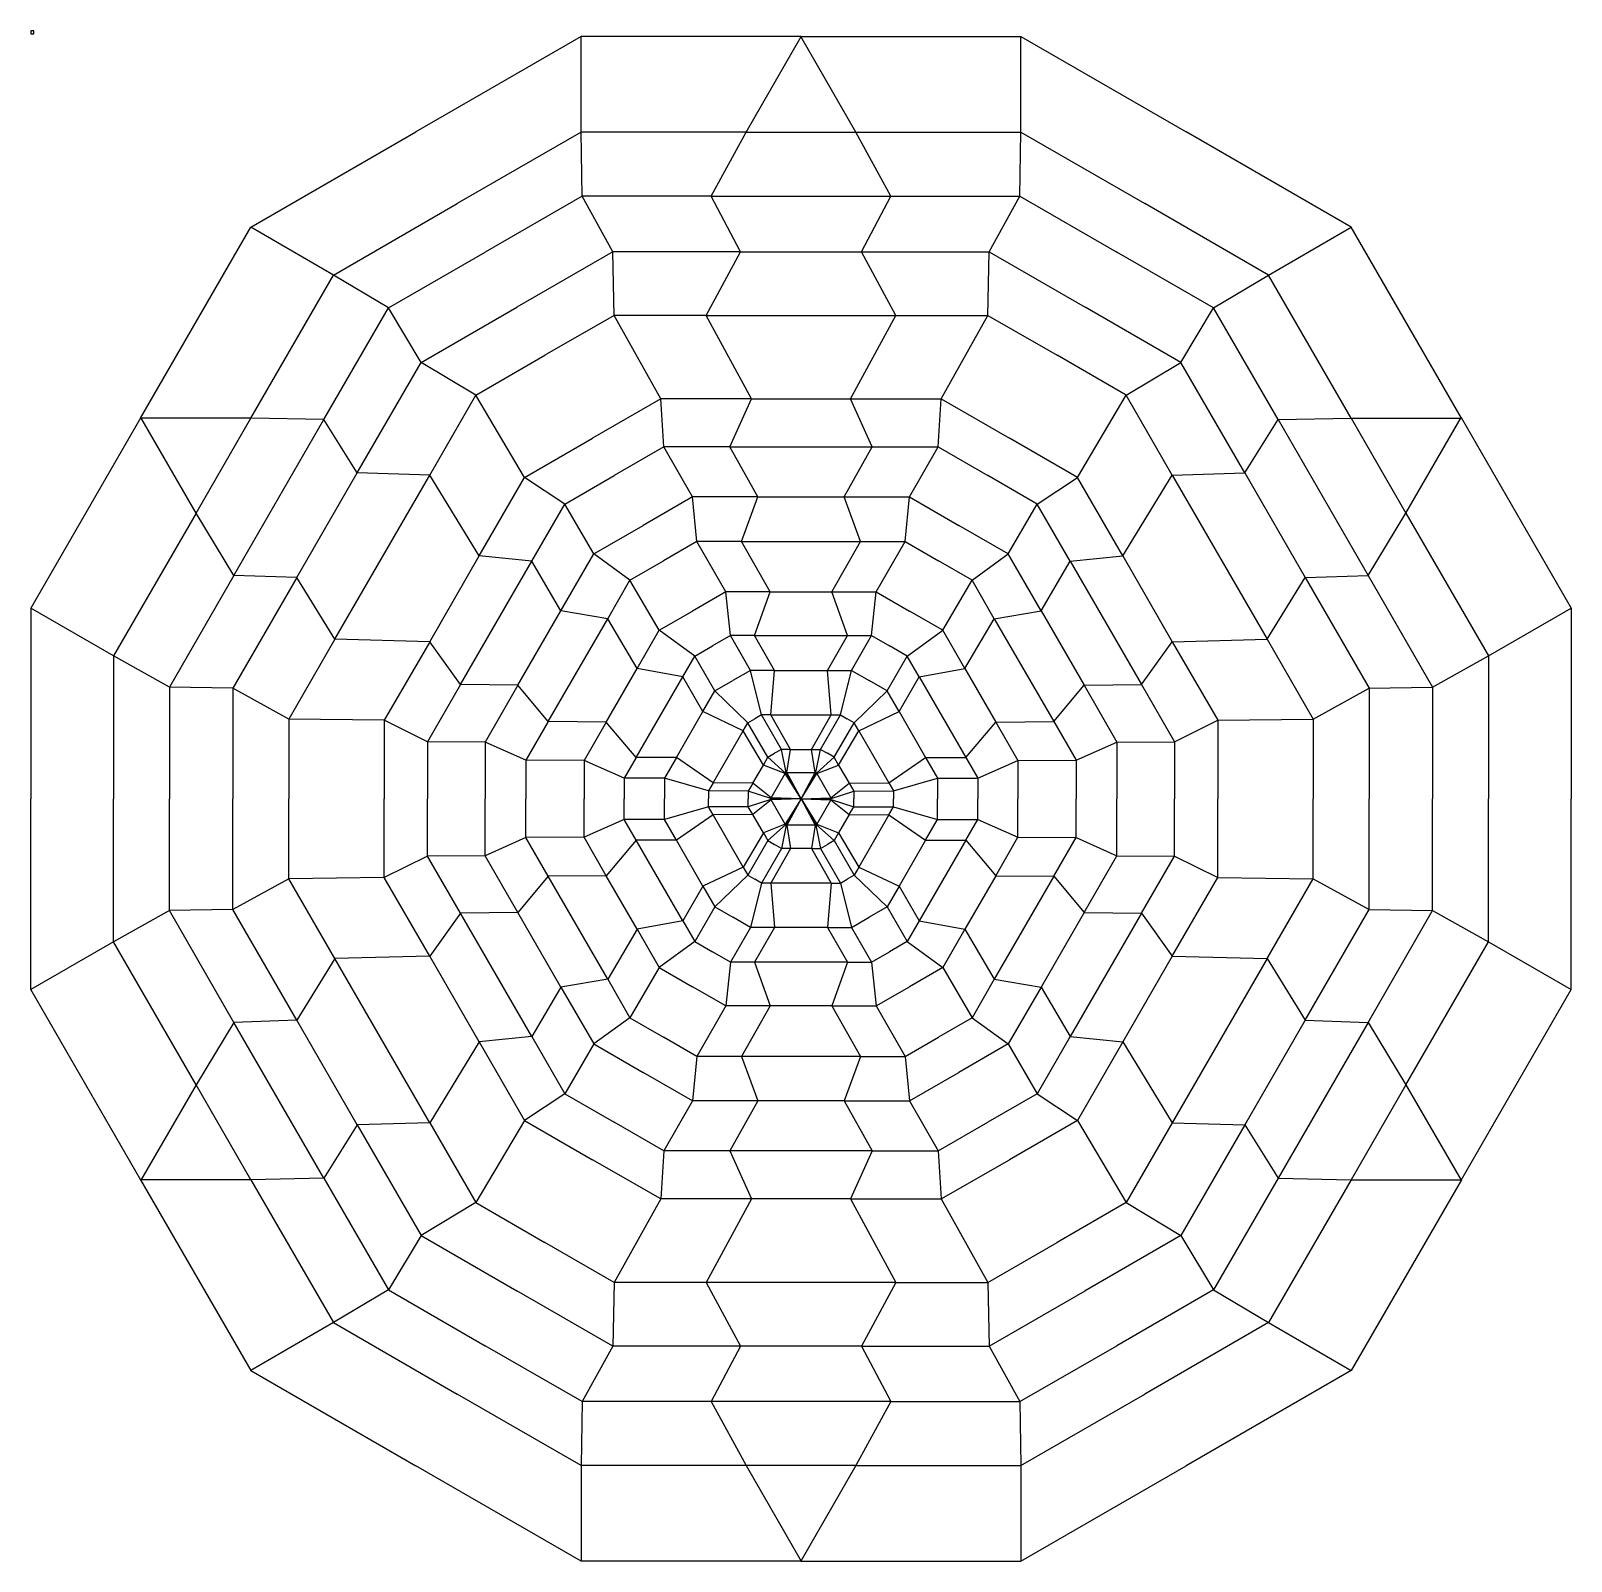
# Model space of a CAD drawing. Extents: x -2666 to 2666, y -2639 to 2659.
import ezdxf

# ---------------------------------------------------------------- set-up
doc = ezdxf.new("R2010")
doc.units = 0

msp = doc.modelspace()

# ---------------------------------------------------------------- linework, layer by layer
at = {"layer": 'CutLine', "color": 250, "linetype": 'CONTINUOUS'}
for p, q in [((-761.4, 2639.4), (-1333.2, 2309.2)), ((1.1, 2639.4), (-761.4, 2639.4)), ((1.1, 2639.4), (-1.1, 2639.4)), ((-1.1, 2639.4), (761.4, 2639.4)), ((761.4, 2639.4), (1333.2, 2309.2)), ((-1905.1, 1979.1), (-1333.2, 2309.2)), ((1905.1, 1979.1), (1333.2, 2309.2)), ((-2286.4, 1318.7), (-1905.1, 1979.1)), ((2286.4, 1318.7), (1905.1, 1979.1)), ((-2285.2, 1320.7), (-2666.5, 660.3)), ((-2285.2, 1320.7), (-2286.4, 1318.7)), ((2286.4, 1318.7), (2285.2, 1320.7)), ((2285.2, 1320.7), (2666.5, 660.3)), ((-2666.5, 660.3), (-2666.5, 0)), ((2666.5, 660.3), (2666.5, 0)), ((2666.5, -660.3), (2666.5, 0)), ((-2666.5, -660.3), (-2666.5, 0)), ((-2285.2, -1320.7), (-2666.5, -660.3)), ((2285.2, -1320.7), (2666.5, -660.3)), ((-2286.4, -1318.7), (-2285.2, -1320.7)), ((-2286.4, -1318.7), (-1905.1, -1979.1)), ((2286.4, -1318.7), (1905.1, -1979.1)), ((2285.2, -1320.7), (2286.4, -1318.7)), ((-1905.1, -1979.1), (-1333.2, -2309.2)), ((1905.1, -1979.1), (1333.2, -2309.2)), ((-761.4, -2639.4), (-1333.2, -2309.2)), ((761.4, -2639.4), (1333.2, -2309.2)), ((1.1, -2639.4), (-761.4, -2639.4)), ((-1.1, -2639.4), (1.1, -2639.4)), ((-1.1, -2639.4), (761.4, -2639.4))]:
    msp.add_line(p, q, dxfattribs=at)
at = {"layer": 'MountainLine', "color": 1, "linetype": 'CONTINUOUS'}
for p, q in [((-761.2, 2308.3), (-761.4, 2639.4)), ((761.2, 2308.3), (761.4, 2639.4)), ((-761.2, 2308.3), (-1189.9, 2060.9)), ((-758.1, 2087), (-761.2, 2308.3)), ((-189.8, 2308.3), (189.8, 2308.3)), ((758.1, 2087), (761.2, 2308.3)), ((761.2, 2308.3), (1189.9, 2060.9)), ((-758.1, 2087), (-1093.2, 1893.5)), ((-651.5, 1894.6), (-758.1, 2087)), ((-311.4, 2087), (311.4, 2087)), ((651.5, 1894.6), (758.1, 2087)), ((758.1, 2087), (1093.2, 1893.5)), ((-1618.5, 1813.4), (-1189.9, 2060.9)), ((1618.5, 1813.4), (1189.9, 2060.9)), ((-1618.5, 1813.4), (-1905.1, 1979.1)), ((1618.5, 1813.4), (1905.1, 1979.1)), ((-1428.3, 1700.1), (-1093.2, 1893.5)), ((-647.4, 1674), (-651.5, 1894.6)), ((-209.1, 1894.6), (-651.5, 1894.6)), ((-651.5, 1894.6), (-651.5, 1894.6)), ((-209.1, 1894.6), (-651.5, 1894.6)), ((209.1, 1894.6), (651.5, 1894.6)), ((209.1, 1894.6), (651.5, 1894.6)), ((647.4, 1674), (651.5, 1894.6)), ((651.5, 1894.6), (651.5, 1894.6)), ((1428.3, 1700.1), (1093.2, 1893.5)), ((-1428.3, 1700.1), (-1618.5, 1813.4)), ((1428.3, 1700.1), (1618.5, 1813.4)), ((-1315.1, 1511.5), (-1428.3, 1700.1)), ((-485.7, 1385.3), (-647.4, 1674)), ((-328.4, 1674), (-647.4, 1674)), ((-647.4, 1674), (-647.4, 1674)), ((-328.4, 1674), (-647.4, 1674)), ((328.4, 1674), (647.4, 1674)), ((328.4, 1674), (647.4, 1674)), ((485.7, 1385.3), (647.4, 1674)), ((647.4, 1674), (647.4, 1674)), ((1315.1, 1511.5), (1428.3, 1700.1)), ((-1536.2, 1128.4), (-1315.1, 1511.5)), ((-1536.2, 1128.4), (-1315.1, 1511.5)), ((-1126, 1397.7), (-1315.1, 1511.5)), ((-1315.1, 1511.5), (-1315.1, 1511.5)), ((1126, 1397.7), (1315.1, 1511.5)), ((1536.2, 1128.4), (1315.1, 1511.5)), ((1315.1, 1511.5), (1315.1, 1511.5)), ((1536.2, 1128.4), (1315.1, 1511.5)), ((-1285.5, 1121.4), (-1126, 1397.7)), ((-1285.5, 1121.4), (-1126, 1397.7)), ((-956.9, 1113.3), (-1126, 1397.7)), ((-1126, 1397.7), (-1126, 1397.7)), ((956.9, 1113.3), (1126, 1397.7)), ((1285.5, 1121.4), (1126, 1397.7)), ((1126, 1397.7), (1126, 1397.7)), ((1285.5, 1121.4), (1126, 1397.7)), ((-475.1, 1218.6), (-485.7, 1385.3)), ((-171.6, 1385.3), (-485.7, 1385.3)), ((171.6, 1385.3), (485.7, 1385.3)), ((475.1, 1218.6), (485.7, 1385.3)), ((-2094, 989.8), (-1904.2, 1318.5)), ((-1963.1, 773.8), (-1651.7, 1313.1)), ((1651.7, 1313.1), (1963.1, 773.8)), ((1904.2, 1318.5), (2094, 989.8)), ((-475.1, 1218.6), (-646.4, 1119.6)), ((-376.2, 1045.4), (-475.1, 1218.6)), ((-246.6, 1218.6), (246.6, 1218.6)), ((376.2, 1045.4), (475.1, 1218.6)), ((475.1, 1218.6), (646.4, 1119.6)), ((-1113.9, 841.3), (-956.9, 1113.3)), ((-817.8, 1020.7), (-956.9, 1113.3)), ((-817.8, 1020.7), (-646.4, 1119.6)), ((817.8, 1020.7), (646.4, 1119.6)), ((817.8, 1020.7), (956.9, 1113.3)), ((1113.9, 841.3), (956.9, 1113.3)), ((-717.3, 848.5), (-817.8, 1020.7)), ((-360.2, 891.6), (-376.2, 1045.4)), ((-148.9, 1045.4), (-376.2, 1045.4)), ((148.9, 1045.4), (376.2, 1045.4)), ((360.2, 891.6), (376.2, 1045.4)), ((717.3, 848.5), (817.8, 1020.7)), ((-360.2, 891.6), (-476.2, 824.7)), ((-260.4, 717), (-360.2, 891.6)), ((-205.7, 891.6), (205.7, 891.6)), ((260.4, 717), (360.2, 891.6)), ((360.2, 891.6), (476.2, 824.7)), ((-1178.6, 395.7), (-932, 822.8)), ((-830.9, 651.6), (-717.3, 848.5)), ((-592.1, 757.8), (-717.3, 848.5)), ((-592.1, 757.8), (-476.2, 824.7)), ((592.1, 757.8), (476.2, 824.7)), ((592.1, 757.8), (717.3, 848.5)), ((830.9, 651.6), (717.3, 848.5)), ((932, 822.8), (1178.6, 395.7)), ((-1745.3, 766.2), (-1966.5, 383.1)), ((-1745.3, 766.2), (-1966.5, 383.1)), ((-490.8, 584), (-592.1, 757.8)), ((490.8, 584), (592.1, 757.8)), ((1745.3, 766.2), (1966.5, 383.1)), ((1745.3, 766.2), (1966.5, 383.1)), ((-244, 565.7), (-260.4, 717)), ((-106.8, 717), (-260.4, 717)), ((106.8, 717), (260.4, 717)), ((244, 565.7), (260.4, 717)), ((-2379.7, 494.9), (-2666.5, 660.3)), ((2379.7, 494.9), (2666.5, 660.3)), ((-875, 267.7), (-669.3, 623.9)), ((669.3, 623.9), (875, 267.7)), ((-1613.9, 552.6), (-1773.4, 276.3)), ((-1613.9, 552.6), (-1773.4, 276.3)), ((-1285.5, 544.1), (-1442.6, 272)), ((-567.6, 451), (-490.8, 584)), ((-368, 494.2), (-490.8, 584)), ((-244, 565.7), (-306, 530)), ((-174.5, 445.1), (-244, 565.7)), ((-161.4, 565.7), (161.4, 565.7)), ((174.5, 445.1), (244, 565.7)), ((244, 565.7), (306, 530)), ((368, 494.2), (490.8, 584)), ((567.6, 451), (490.8, 584)), ((1285.5, 544.1), (1442.6, 272)), ((1613.9, 552.6), (1773.4, 276.3)), ((1613.9, 552.6), (1773.4, 276.3)), ((-2186.5, 386.9), (-2379.7, 494.9)), ((-2379.7, 494.9), (-2379.7, 0)), ((-368, 494.2), (-306, 530)), ((-298.2, 373.7), (-368, 494.2)), ((298.2, 373.7), (368, 494.2)), ((368, 494.2), (306, 530)), ((2186.5, 386.9), (2379.7, 494.9)), ((2379.7, 494.9), (2379.7, 0)), ((-136.4, 291.3), (-174.5, 445.1)), ((-92, 445.1), (-174.5, 445.1)), ((92, 445.1), (174.5, 445.1)), ((136.4, 291.3), (174.5, 445.1)), ((-1966.5, 383.1), (-2186.5, 386.9)), ((-2186.5, 386.9), (-2186.5, 0)), ((-1773.4, 276.3), (-1966.5, 383.1)), ((-1966.5, 383.1), (-1966.5, 383.1)), ((-979.8, 393.8), (-1093.5, 196.9)), ((-570.6, 143.1), (-409.3, 422.6)), ((-339.5, 302.3), (-298.2, 373.7)), ((-184.1, 263.8), (-298.2, 373.7)), ((184.1, 263.8), (298.2, 373.7)), ((339.5, 302.3), (298.2, 373.7)), ((409.3, 422.6), (570.6, 143.1)), ((979.8, 393.8), (1093.5, 196.9)), ((1773.4, 276.3), (1966.5, 383.1)), ((1966.5, 383.1), (2186.5, 386.9)), ((1966.5, 383.1), (1966.5, 383.1)), ((2186.5, 386.9), (2186.5, 0)), ((-1442.6, 272), (-1773.4, 276.3)), ((-1773.4, 276.3), (-1773.4, 276.3)), ((-1292.8, 197.9), (-1442.6, 272)), ((-184.1, 263.8), (-160.2, 277.6)), ((-136.4, 291.3), (-160.2, 277.6)), ((-67.7, 171.5), (-136.4, 291.3)), ((-104.5, 291.3), (104.5, 291.3)), ((67.7, 171.5), (136.4, 291.3)), ((136.4, 291.3), (160.2, 277.6)), ((184.1, 263.8), (160.2, 277.6)), ((1292.8, 197.9), (1442.6, 272)), ((1442.6, 272), (1773.4, 276.3)), ((1773.4, 276.3), (1773.4, 276.3)), ((-674.4, 266), (-751.2, 133)), ((-304.6, 55.1), (-200, 236.2)), ((-114.7, 144.4), (-184.1, 263.8)), ((114.7, 144.4), (184.1, 263.8)), ((200, 236.2), (304.6, 55.1)), ((674.4, 266), (751.2, 133)), ((-1093.5, 196.9), (-1292.8, 197.9)), ((-1292.8, 197.9), (-1292.8, 0)), ((-952.3, 133.8), (-1093.5, 196.9)), ((-50.8, 91.2), (-67.7, 171.5)), ((-36.4, 171.5), (-67.7, 171.5)), ((36.4, 171.5), (67.7, 171.5)), ((50.8, 91.2), (67.7, 171.5)), ((952.3, 133.8), (1093.5, 196.9)), ((1093.5, 196.9), (1292.8, 197.9)), ((1292.8, 197.9), (1292.8, 0)), ((-751.2, 133), (-952.3, 133.8)), ((-952.3, 133.8), (-952.3, 0)), ((-612, 71.6), (-751.2, 133)), ((-431.5, 142.9), (-472.8, 71.4)), ((-130.3, 117.2), (-114.7, 144.4)), ((-53.6, 89.6), (-114.7, 144.4)), ((53.6, 89.6), (114.7, 144.4)), ((130.3, 117.2), (114.7, 144.4)), ((431.5, 142.9), (472.8, 71.4)), ((612, 71.6), (751.2, 133)), ((751.2, 133), (952.3, 133.8)), ((952.3, 133.8), (952.3, 0)), ((-472.8, 71.4), (-612, 71.6)), ((-612, 71.6), (-612, 0)), ((-320.5, 27.6), (-472.8, 71.4)), ((-166.7, 54.3), (-182.4, 27.1)), ((-103.4, 3.3), (-54.6, 87.9)), ((-53.6, 89.6), (-52.2, 90.4)), ((0, 0), (-53.6, 89.6)), ((-50.8, 91.2), (-52.2, 90.4)), ((0, 0), (-50.8, 91.2)), ((-48.9, 91.2), (48.9, 91.2)), ((0, 0), (50.8, 91.2)), ((0, 0), (53.6, 89.6)), ((50.8, 91.2), (52.2, 90.4)), ((53.6, 89.6), (52.2, 90.4)), ((54.6, 87.9), (103.4, 3.3)), ((166.7, 54.3), (182.4, 27.1)), ((320.5, 27.6), (472.8, 71.4)), ((472.8, 71.4), (612, 71.6)), ((612, 71.6), (612, 0)), ((-182.4, 27.1), (-320.5, 27.6)), ((-320.5, 27.6), (-320.5, 0)), ((-104.4, 1.7), (-182.4, 27.1)), ((0, 0), (-104.4, 1.7)), ((-104.4, 1.7), (-104.4, 0)), ((0, 0), (-104.4, -1.7)), ((0, 0), (-53.6, -89.6)), ((0, 0), (-50.8, -91.2)), ((0, 0), (104.4, 1.7)), ((0, 0), (104.4, -1.7)), ((0, 0), (53.6, -89.6)), ((0, 0), (50.8, -91.2)), ((104.4, 1.7), (182.4, 27.1)), ((104.4, 1.7), (104.4, 0)), ((104.4, -1.7), (104.4, 0)), ((182.4, 27.1), (320.5, 27.6)), ((320.5, 27.6), (320.5, 0)), ((320.5, -27.6), (320.5, 0)), ((612, -71.6), (612, 0)), ((952.3, -133.8), (952.3, 0)), ((1292.8, -197.9), (1292.8, 0)), ((2186.5, -386.9), (2186.5, 0)), ((2379.7, -494.9), (2379.7, 0)), ((-2379.7, -494.9), (-2379.7, 0)), ((-2186.5, -386.9), (-2186.5, 0)), ((-1292.8, -197.9), (-1292.8, 0)), ((-952.3, -133.8), (-952.3, 0)), ((-612, -71.6), (-612, 0)), ((-320.5, -27.6), (-472.8, -71.4)), ((-320.5, -27.6), (-320.5, 0)), ((-182.4, -27.1), (-320.5, -27.6)), ((-104.4, -1.7), (-182.4, -27.1)), ((-166.7, -54.3), (-182.4, -27.1)), ((-104.4, -1.7), (-104.4, 0)), ((-54.6, -87.9), (-103.4, -3.3)), ((103.4, -3.3), (54.6, -87.9)), ((104.4, -1.7), (182.4, -27.1)), ((166.7, -54.3), (182.4, -27.1)), ((182.4, -27.1), (320.5, -27.6)), ((320.5, -27.6), (472.8, -71.4)), ((-612, -71.6), (-751.2, -133)), ((-472.8, -71.4), (-612, -71.6)), ((-431.5, -142.9), (-472.8, -71.4)), ((-200, -236.2), (-304.6, -55.1)), ((-53.6, -89.6), (-114.7, -144.4)), ((-50.8, -91.2), (-67.7, -171.5)), ((-53.6, -89.6), (-52.2, -90.4)), ((-50.8, -91.2), (-52.2, -90.4)), ((48.9, -91.2), (-48.9, -91.2)), ((50.8, -91.2), (52.2, -90.4)), ((50.8, -91.2), (67.7, -171.5)), ((53.6, -89.6), (52.2, -90.4)), ((53.6, -89.6), (114.7, -144.4)), ((304.6, -55.1), (200, -236.2)), ((431.5, -142.9), (472.8, -71.4)), ((472.8, -71.4), (612, -71.6)), ((612, -71.6), (751.2, -133)), ((-952.3, -133.8), (-1093.5, -196.9)), ((-751.2, -133), (-952.3, -133.8)), ((-674.4, -266), (-751.2, -133)), ((-409.3, -422.6), (-570.6, -143.1)), ((-114.7, -144.4), (-184.1, -263.8)), ((-130.3, -117.2), (-114.7, -144.4)), ((130.3, -117.2), (114.7, -144.4)), ((114.7, -144.4), (184.1, -263.8)), ((570.6, -143.1), (409.3, -422.6)), ((674.4, -266), (751.2, -133)), ((751.2, -133), (952.3, -133.8)), ((952.3, -133.8), (1093.5, -196.9)), ((-1292.8, -197.9), (-1442.6, -272)), ((-1093.5, -196.9), (-1292.8, -197.9)), ((-979.8, -393.8), (-1093.5, -196.9)), ((-67.7, -171.5), (-136.4, -291.3)), ((-36.4, -171.5), (-67.7, -171.5)), ((36.4, -171.5), (67.7, -171.5)), ((67.7, -171.5), (136.4, -291.3)), ((979.8, -393.8), (1093.5, -196.9)), ((1093.5, -196.9), (1292.8, -197.9)), ((1292.8, -197.9), (1442.6, -272)), ((-184.1, -263.8), (-298.2, -373.7)), ((-184.1, -263.8), (-160.2, -277.6)), ((184.1, -263.8), (160.2, -277.6)), ((184.1, -263.8), (298.2, -373.7)), ((-1773.4, -276.3), (-1966.5, -383.1)), ((-1442.6, -272), (-1773.4, -276.3)), ((-1613.9, -552.6), (-1773.4, -276.3)), ((-1773.4, -276.3), (-1773.4, -276.3)), ((-1613.9, -552.6), (-1773.4, -276.3)), ((-1285.5, -544.1), (-1442.6, -272)), ((-669.3, -623.9), (-875, -267.7)), ((-339.5, -302.3), (-298.2, -373.7)), ((-136.4, -291.3), (-174.5, -445.1)), ((-136.4, -291.3), (-160.2, -277.6)), ((104.5, -291.3), (-104.5, -291.3)), ((136.4, -291.3), (160.2, -277.6)), ((136.4, -291.3), (174.5, -445.1)), ((339.5, -302.3), (298.2, -373.7)), ((875, -267.7), (669.3, -623.9)), ((1285.5, -544.1), (1442.6, -272)), ((1442.6, -272), (1773.4, -276.3)), ((1613.9, -552.6), (1773.4, -276.3)), ((1613.9, -552.6), (1773.4, -276.3)), ((1773.4, -276.3), (1773.4, -276.3)), ((1773.4, -276.3), (1966.5, -383.1)), ((-2186.5, -386.9), (-2379.7, -494.9)), ((-1966.5, -383.1), (-2186.5, -386.9)), ((-1745.3, -766.2), (-1966.5, -383.1)), ((-1966.5, -383.1), (-1966.5, -383.1)), ((-1745.3, -766.2), (-1966.5, -383.1)), ((-932, -822.8), (-1178.6, -395.7)), ((-298.2, -373.7), (-368, -494.2)), ((298.2, -373.7), (368, -494.2)), ((1178.6, -395.7), (932, -822.8)), ((1745.3, -766.2), (1966.5, -383.1)), ((1745.3, -766.2), (1966.5, -383.1)), ((1966.5, -383.1), (1966.5, -383.1)), ((1966.5, -383.1), (2186.5, -386.9)), ((2186.5, -386.9), (2379.7, -494.9)), ((-567.6, -451), (-490.8, -584)), ((-174.5, -445.1), (-244, -565.7)), ((-92, -445.1), (-174.5, -445.1)), ((92, -445.1), (174.5, -445.1)), ((174.5, -445.1), (244, -565.7)), ((567.6, -451), (490.8, -584)), ((-2379.7, -494.9), (-2666.5, -660.3)), ((-368, -494.2), (-490.8, -584)), ((-368, -494.2), (-306, -530)), ((-244, -565.7), (-306, -530)), ((244, -565.7), (306, -530)), ((368, -494.2), (306, -530)), ((368, -494.2), (490.8, -584)), ((2379.7, -494.9), (2666.5, -660.3)), ((-490.8, -584), (-592.1, -757.8)), ((-244, -565.7), (-260.4, -717)), ((161.4, -565.7), (-161.4, -565.7)), ((244, -565.7), (260.4, -717)), ((490.8, -584), (592.1, -757.8)), ((-830.9, -651.6), (-717.3, -848.5)), ((830.9, -651.6), (717.3, -848.5)), ((-260.4, -717), (-360.2, -891.6)), ((-106.8, -717), (-260.4, -717)), ((106.8, -717), (260.4, -717)), ((260.4, -717), (360.2, -891.6)), ((-1651.7, -1313.1), (-1963.1, -773.8)), ((-592.1, -757.8), (-717.3, -848.5)), ((-592.1, -757.8), (-476.2, -824.7)), ((592.1, -757.8), (476.2, -824.7)), ((592.1, -757.8), (717.3, -848.5)), ((1963.1, -773.8), (1651.7, -1313.1)), ((-1113.9, -841.3), (-956.9, -1113.3)), ((-717.3, -848.5), (-817.8, -1020.7)), ((-360.2, -891.6), (-476.2, -824.7)), ((360.2, -891.6), (476.2, -824.7)), ((717.3, -848.5), (817.8, -1020.7)), ((1113.9, -841.3), (956.9, -1113.3)), ((-360.2, -891.6), (-376.2, -1045.4)), ((205.7, -891.6), (-205.7, -891.6)), ((360.2, -891.6), (376.2, -1045.4)), ((-1904.2, -1318.5), (-2094, -989.8)), ((2094, -989.8), (1904.2, -1318.5)), ((-817.8, -1020.7), (-956.9, -1113.3)), ((-817.8, -1020.7), (-646.4, -1119.6)), ((-376.2, -1045.4), (-475.1, -1218.6)), ((-148.9, -1045.4), (-376.2, -1045.4)), ((148.9, -1045.4), (376.2, -1045.4)), ((376.2, -1045.4), (475.1, -1218.6)), ((817.8, -1020.7), (646.4, -1119.6)), ((817.8, -1020.7), (956.9, -1113.3)), ((-956.9, -1113.3), (-1126, -1397.7)), ((-475.1, -1218.6), (-646.4, -1119.6)), ((475.1, -1218.6), (646.4, -1119.6)), ((956.9, -1113.3), (1126, -1397.7)), ((-1536.2, -1128.4), (-1315.1, -1511.5)), ((-1536.2, -1128.4), (-1315.1, -1511.5)), ((-1285.5, -1121.4), (-1126, -1397.7)), ((-1285.5, -1121.4), (-1126, -1397.7)), ((1285.5, -1121.4), (1126, -1397.7)), ((1285.5, -1121.4), (1126, -1397.7)), ((1536.2, -1128.4), (1315.1, -1511.5)), ((1536.2, -1128.4), (1315.1, -1511.5)), ((-475.1, -1218.6), (-485.7, -1385.3)), ((246.6, -1218.6), (-246.6, -1218.6)), ((475.1, -1218.6), (485.7, -1385.3)), ((-485.7, -1385.3), (-647.4, -1674)), ((-171.6, -1385.3), (-485.7, -1385.3)), ((171.6, -1385.3), (485.7, -1385.3)), ((485.7, -1385.3), (647.4, -1674)), ((-1126, -1397.7), (-1315.1, -1511.5)), ((-1126, -1397.7), (-1126, -1397.7)), ((1126, -1397.7), (1126, -1397.7)), ((1126, -1397.7), (1315.1, -1511.5)), ((-1315.1, -1511.5), (-1428.3, -1700.1)), ((-1315.1, -1511.5), (-1315.1, -1511.5)), ((1315.1, -1511.5), (1315.1, -1511.5)), ((1315.1, -1511.5), (1428.3, -1700.1)), ((-1428.3, -1700.1), (-1618.5, -1813.4)), ((-1428.3, -1700.1), (-1093.2, -1893.5)), ((-647.4, -1674), (-651.5, -1894.6)), ((-328.4, -1674), (-647.4, -1674)), ((-647.4, -1674), (-647.4, -1674)), ((-328.4, -1674), (-647.4, -1674)), ((328.4, -1674), (647.4, -1674)), ((328.4, -1674), (647.4, -1674)), ((647.4, -1674), (647.4, -1674)), ((647.4, -1674), (651.5, -1894.6)), ((1428.3, -1700.1), (1093.2, -1893.5)), ((1428.3, -1700.1), (1618.5, -1813.4)), ((-1618.5, -1813.4), (-1905.1, -1979.1)), ((-1618.5, -1813.4), (-1189.9, -2060.9)), ((1618.5, -1813.4), (1189.9, -2060.9)), ((1618.5, -1813.4), (1905.1, -1979.1)), ((-758.1, -2087), (-1093.2, -1893.5)), ((-651.5, -1894.6), (-758.1, -2087)), ((-209.1, -1894.6), (-651.5, -1894.6)), ((-651.5, -1894.6), (-651.5, -1894.6)), ((-209.1, -1894.6), (-651.5, -1894.6)), ((209.1, -1894.6), (651.5, -1894.6)), ((209.1, -1894.6), (651.5, -1894.6)), ((651.5, -1894.6), (651.5, -1894.6)), ((651.5, -1894.6), (758.1, -2087)), ((758.1, -2087), (1093.2, -1893.5)), ((-761.2, -2308.3), (-1189.9, -2060.9)), ((761.2, -2308.3), (1189.9, -2060.9)), ((-758.1, -2087), (-761.2, -2308.3)), ((311.4, -2087), (-311.4, -2087)), ((758.1, -2087), (761.2, -2308.3)), ((-761.2, -2308.3), (-761.4, -2639.4)), ((189.8, -2308.3), (-189.8, -2308.3)), ((761.2, -2308.3), (761.4, -2639.4))]:
    msp.add_line(p, q, dxfattribs=at)
at = {"layer": 'reference 10mm', "color": 250, "linetype": 'CONTINUOUS'}
for p, q in [((-2656.5, 2659.4), (-2666.5, 2659.4)), ((-2666.5, 2659.4), (-2666.5, 2649.4)), ((-2666.5, 2649.4), (-2656.5, 2649.4)), ((-2656.5, 2649.4), (-2656.5, 2659.4))]:
    msp.add_line(p, q, dxfattribs=at)
at = {"layer": 'ValleyLine', "color": 5, "linetype": 'CONTINUOUS'}
for p, q in [((-189.8, 2308.3), (1.1, 2639.4)), ((189.8, 2308.3), (-1.1, 2639.4)), ((-189.8, 2308.3), (-761.2, 2308.3)), ((-311.4, 2087), (-189.8, 2308.3)), ((311.4, 2087), (189.8, 2308.3)), ((189.8, 2308.3), (761.2, 2308.3)), ((-311.4, 2087), (-758.1, 2087)), ((-209.1, 1894.6), (-311.4, 2087)), ((209.1, 1894.6), (311.4, 2087)), ((311.4, 2087), (758.1, 2087)), ((-651.5, 1894.6), (-983.3, 1703.1)), ((-651.5, 1894.6), (-983.3, 1703.1)), ((-328.4, 1674), (-209.1, 1894.6)), ((-209.1, 1894.6), (209.1, 1894.6)), ((-209.1, 1894.6), (-209.1, 1894.6)), ((-209.1, 1894.6), (209.1, 1894.6)), ((328.4, 1674), (209.1, 1894.6)), ((209.1, 1894.6), (209.1, 1894.6)), ((651.5, 1894.6), (983.3, 1703.1)), ((651.5, 1894.6), (983.3, 1703.1)), ((-1904.2, 1318.5), (-1618.5, 1813.4)), ((1904.2, 1318.5), (1618.5, 1813.4)), ((-1651.7, 1313.1), (-1428.3, 1700.1)), ((-1315.1, 1511.5), (-983.3, 1703.1)), ((-1315.1, 1511.5), (-983.3, 1703.1)), ((-647.4, 1674), (-886.7, 1535.8)), ((-647.4, 1674), (-886.7, 1535.8)), ((-171.6, 1385.3), (-328.4, 1674)), ((-328.4, 1674), (328.4, 1674)), ((-328.4, 1674), (-328.4, 1674)), ((-328.4, 1674), (328.4, 1674)), ((171.6, 1385.3), (328.4, 1674)), ((328.4, 1674), (328.4, 1674)), ((647.4, 1674), (886.7, 1535.8)), ((647.4, 1674), (886.7, 1535.8)), ((1315.1, 1511.5), (983.3, 1703.1)), ((1315.1, 1511.5), (983.3, 1703.1)), ((1651.7, 1313.1), (1428.3, 1700.1)), ((-1126, 1397.7), (-886.7, 1535.8)), ((-1126, 1397.7), (-886.7, 1535.8)), ((1126, 1397.7), (886.7, 1535.8)), ((1126, 1397.7), (886.7, 1535.8)), ((-485.7, 1385.3), (-721.3, 1249.3)), ((-246.6, 1218.6), (-171.6, 1385.3)), ((-171.6, 1385.3), (171.6, 1385.3)), ((246.6, 1218.6), (171.6, 1385.3)), ((485.7, 1385.3), (721.3, 1249.3)), ((-1904.2, 1318.5), (-2286.4, 1318.7)), ((-2094, 989.8), (-2285.2, 1320.7)), ((-1651.7, 1313.1), (-1904.2, 1318.5)), ((-1536.2, 1128.4), (-1651.7, 1313.1)), ((1536.2, 1128.4), (1651.7, 1313.1)), ((1651.7, 1313.1), (1904.2, 1318.5)), ((1904.2, 1318.5), (2286.4, 1318.7)), ((2094, 989.8), (2285.2, 1320.7)), ((-956.9, 1113.3), (-721.3, 1249.3)), ((956.9, 1113.3), (721.3, 1249.3)), ((-246.6, 1218.6), (-475.1, 1218.6)), ((-148.9, 1045.4), (-246.6, 1218.6)), ((148.9, 1045.4), (246.6, 1218.6)), ((246.6, 1218.6), (475.1, 1218.6)), ((-1745.3, 766.2), (-1536.2, 1128.4)), ((-1745.3, 766.2), (-1536.2, 1128.4)), ((-1613.9, 552.6), (-1285.5, 1121.4)), ((-1613.9, 552.6), (-1285.5, 1121.4)), ((-1285.5, 1121.4), (-1536.2, 1128.4)), ((-1536.2, 1128.4), (-1536.2, 1128.4)), ((-1113.9, 841.3), (-1285.5, 1121.4)), ((-1285.5, 1121.4), (-1285.5, 1121.4)), ((1113.9, 841.3), (1285.5, 1121.4)), ((1285.5, 1121.4), (1536.2, 1128.4)), ((1285.5, 1121.4), (1613.9, 552.6)), ((1285.5, 1121.4), (1285.5, 1121.4)), ((1285.5, 1121.4), (1613.9, 552.6)), ((1536.2, 1128.4), (1745.3, 766.2)), ((1536.2, 1128.4), (1536.2, 1128.4)), ((1536.2, 1128.4), (1745.3, 766.2)), ((-932, 822.8), (-817.8, 1020.7)), ((-376.2, 1045.4), (-546.7, 947)), ((-205.7, 891.6), (-148.9, 1045.4)), ((-148.9, 1045.4), (148.9, 1045.4)), ((205.7, 891.6), (148.9, 1045.4)), ((376.2, 1045.4), (546.7, 947)), ((932, 822.8), (817.8, 1020.7)), ((-2094, 989.8), (-2379.7, 494.9)), ((-1963.1, 773.8), (-2094, 989.8)), ((1963.1, 773.8), (2094, 989.8)), ((2094, 989.8), (2379.7, 494.9)), ((-717.3, 848.5), (-546.7, 947)), ((717.3, 848.5), (546.7, 947)), ((-205.7, 891.6), (-360.2, 891.6)), ((-106.8, 717), (-205.7, 891.6)), ((106.8, 717), (205.7, 891.6)), ((205.7, 891.6), (360.2, 891.6)), ((-1285.5, 544.1), (-1113.9, 841.3)), ((-932, 822.8), (-1113.9, 841.3)), ((-830.9, 651.6), (-932, 822.8)), ((830.9, 651.6), (932, 822.8)), ((932, 822.8), (1113.9, 841.3)), ((1113.9, 841.3), (1285.5, 544.1)), ((-1963.1, 773.8), (-2186.5, 386.9)), ((-1745.3, 766.2), (-1963.1, 773.8)), ((-1613.9, 552.6), (-1745.3, 766.2)), ((-1745.3, 766.2), (-1745.3, 766.2)), ((-669.3, 623.9), (-592.1, 757.8)), ((669.3, 623.9), (592.1, 757.8)), ((1613.9, 552.6), (1745.3, 766.2)), ((1745.3, 766.2), (1963.1, 773.8)), ((1745.3, 766.2), (1745.3, 766.2)), ((1963.1, 773.8), (2186.5, 386.9)), ((-260.4, 717), (-375.6, 650.5)), ((-161.4, 565.7), (-106.8, 717)), ((-106.8, 717), (106.8, 717)), ((161.4, 565.7), (106.8, 717)), ((260.4, 717), (375.6, 650.5)), ((-979.8, 393.8), (-830.9, 651.6)), ((-669.3, 623.9), (-830.9, 651.6)), ((-490.8, 584), (-375.6, 650.5)), ((490.8, 584), (375.6, 650.5)), ((669.3, 623.9), (830.9, 651.6)), ((830.9, 651.6), (979.8, 393.8)), ((-567.6, 451), (-669.3, 623.9)), ((567.6, 451), (669.3, 623.9)), ((-1285.5, 544.1), (-1613.9, 552.6)), ((-1613.9, 552.6), (-1613.9, 552.6)), ((-1178.6, 395.7), (-1285.5, 544.1)), ((-161.4, 565.7), (-244, 565.7)), ((-92, 445.1), (-161.4, 565.7)), ((92, 445.1), (161.4, 565.7)), ((161.4, 565.7), (244, 565.7)), ((1178.6, 395.7), (1285.5, 544.1)), ((1285.5, 544.1), (1613.9, 552.6)), ((1613.9, 552.6), (1613.9, 552.6)), ((-409.3, 422.6), (-368, 494.2)), ((409.3, 422.6), (368, 494.2)), ((-674.4, 266), (-567.6, 451)), ((-409.3, 422.6), (-567.6, 451)), ((-174.5, 445.1), (-236.4, 409.4)), ((-104.5, 291.3), (-92, 445.1)), ((-92, 445.1), (92, 445.1)), ((104.5, 291.3), (92, 445.1)), ((174.5, 445.1), (236.4, 409.4)), ((409.3, 422.6), (567.6, 451)), ((567.6, 451), (674.4, 266)), ((-1966.5, 383.1), (-1966.5, 0)), ((-1966.5, 383.1), (-1966.5, 0)), ((-1178.6, 395.7), (-1292.8, 197.9)), ((-979.8, 393.8), (-1178.6, 395.7)), ((-875, 267.7), (-979.8, 393.8)), ((-339.5, 302.3), (-409.3, 422.6)), ((-298.2, 373.7), (-236.4, 409.4)), ((298.2, 373.7), (236.4, 409.4)), ((339.5, 302.3), (409.3, 422.6)), ((875, 267.7), (979.8, 393.8)), ((979.8, 393.8), (1178.6, 395.7)), ((1178.6, 395.7), (1292.8, 197.9)), ((1966.5, 383.1), (1966.5, 0)), ((1966.5, 383.1), (1966.5, 0)), ((-1773.4, 276.3), (-1773.4, 0)), ((-1773.4, 276.3), (-1773.4, 0)), ((-1442.6, 272), (-1442.6, 0)), ((-875, 267.7), (-952.3, 133.8)), ((-674.4, 266), (-875, 267.7)), ((-431.5, 142.9), (-339.5, 302.3)), ((-200, 236.2), (-339.5, 302.3)), ((-104.5, 291.3), (-136.4, 291.3)), ((-36.4, 171.5), (-104.5, 291.3)), ((36.4, 171.5), (104.5, 291.3)), ((104.5, 291.3), (136.4, 291.3)), ((200, 236.2), (339.5, 302.3)), ((339.5, 302.3), (431.5, 142.9)), ((674.4, 266), (875, 267.7)), ((875, 267.7), (952.3, 133.8)), ((1442.6, 272), (1442.6, 0)), ((1773.4, 276.3), (1773.4, 0)), ((1773.4, 276.3), (1773.4, 0)), ((-570.6, 143.1), (-674.4, 266)), ((-200, 236.2), (-184.1, 263.8)), ((-130.3, 117.2), (-200, 236.2)), ((130.3, 117.2), (200, 236.2)), ((200, 236.2), (184.1, 263.8)), ((570.6, 143.1), (674.4, 266)), ((-1093.5, 196.9), (-1093.5, 0)), ((-67.7, 171.5), (-91.2, 157.9)), ((-48.9, 91.2), (-36.4, 171.5)), ((-36.4, 171.5), (36.4, 171.5)), ((48.9, 91.2), (36.4, 171.5)), ((67.7, 171.5), (91.2, 157.9)), ((1093.5, 196.9), (1093.5, 0)), ((-751.2, 133), (-751.2, 0)), ((-570.6, 143.1), (-612, 71.6)), ((-431.5, 142.9), (-570.6, 143.1)), ((-304.6, 55.1), (-431.5, 142.9)), ((-166.7, 54.3), (-130.3, 117.2)), ((-54.6, 87.9), (-130.3, 117.2)), ((-114.7, 144.4), (-91.2, 157.9)), ((54.6, 87.9), (130.3, 117.2)), ((114.7, 144.4), (91.2, 157.9)), ((130.3, 117.2), (166.7, 54.3)), ((304.6, 55.1), (431.5, 142.9)), ((431.5, 142.9), (570.6, 143.1)), ((570.6, 143.1), (612, 71.6)), ((751.2, 133), (751.2, 0)), ((-472.8, 71.4), (-472.8, 0)), ((-304.6, 55.1), (-320.5, 27.6)), ((-166.7, 54.3), (-304.6, 55.1)), ((-103.4, 3.3), (-166.7, 54.3)), ((-54.6, 87.9), (-53.6, 89.6)), ((0, 0), (-54.6, 87.9)), ((-48.9, 91.2), (-50.8, 91.2)), ((0, 0), (-48.9, 91.2)), ((0, 0), (48.9, 91.2)), ((0, 0), (54.6, 87.9)), ((48.9, 91.2), (50.8, 91.2)), ((54.6, 87.9), (53.6, 89.6)), ((103.4, 3.3), (166.7, 54.3)), ((166.7, 54.3), (304.6, 55.1)), ((304.6, 55.1), (320.5, 27.6)), ((472.8, 71.4), (472.8, 0)), ((-182.4, 27.1), (-182.4, 0)), ((-103.4, 3.3), (-104.4, 1.7)), ((0, 0), (-103.4, 3.3)), ((0, 0), (-103.4, -3.3)), ((0, 0), (-54.6, -87.9)), ((0, 0), (-48.9, -91.2)), ((0, 0), (103.4, 3.3)), ((0, 0), (103.4, -3.3)), ((0, 0), (54.6, -87.9)), ((0, 0), (48.9, -91.2)), ((103.4, 3.3), (104.4, 1.7)), ((182.4, 27.1), (182.4, 0)), ((182.4, -27.1), (182.4, 0)), ((472.8, -71.4), (472.8, 0)), ((751.2, -133), (751.2, 0)), ((1093.5, -196.9), (1093.5, 0)), ((1442.6, -272), (1442.6, 0)), ((1773.4, -276.3), (1773.4, 0)), ((1773.4, -276.3), (1773.4, 0)), ((1966.5, -383.1), (1966.5, 0)), ((1966.5, -383.1), (1966.5, 0)), ((-1966.5, -383.1), (-1966.5, 0)), ((-1966.5, -383.1), (-1966.5, 0)), ((-1773.4, -276.3), (-1773.4, 0)), ((-1773.4, -276.3), (-1773.4, 0)), ((-1442.6, -272), (-1442.6, 0)), ((-1093.5, -196.9), (-1093.5, 0)), ((-751.2, -133), (-751.2, 0)), ((-472.8, -71.4), (-472.8, 0)), ((-304.6, -55.1), (-320.5, -27.6)), ((-182.4, -27.1), (-182.4, 0)), ((-103.4, -3.3), (-166.7, -54.3)), ((-103.4, -3.3), (-104.4, -1.7)), ((103.4, -3.3), (104.4, -1.7)), ((103.4, -3.3), (166.7, -54.3)), ((304.6, -55.1), (320.5, -27.6)), ((-570.6, -143.1), (-612, -71.6)), ((-304.6, -55.1), (-431.5, -142.9)), ((-166.7, -54.3), (-304.6, -55.1)), ((-130.3, -117.2), (-166.7, -54.3)), ((-54.6, -87.9), (-130.3, -117.2)), ((-54.6, -87.9), (-53.6, -89.6)), ((-48.9, -91.2), (-50.8, -91.2)), ((-48.9, -91.2), (-36.4, -171.5)), ((48.9, -91.2), (36.4, -171.5)), ((48.9, -91.2), (50.8, -91.2)), ((54.6, -87.9), (53.6, -89.6)), ((54.6, -87.9), (130.3, -117.2)), ((166.7, -54.3), (130.3, -117.2)), ((166.7, -54.3), (304.6, -55.1)), ((304.6, -55.1), (431.5, -142.9)), ((570.6, -143.1), (612, -71.6)), ((-875, -267.7), (-952.3, -133.8)), ((-570.6, -143.1), (-674.4, -266)), ((-431.5, -142.9), (-570.6, -143.1)), ((-339.5, -302.3), (-431.5, -142.9)), ((-130.3, -117.2), (-200, -236.2)), ((-114.7, -144.4), (-91.2, -157.9)), ((-67.7, -171.5), (-91.2, -157.9)), ((67.7, -171.5), (91.2, -157.9)), ((114.7, -144.4), (91.2, -157.9)), ((130.3, -117.2), (200, -236.2)), ((431.5, -142.9), (339.5, -302.3)), ((431.5, -142.9), (570.6, -143.1)), ((570.6, -143.1), (674.4, -266)), ((875, -267.7), (952.3, -133.8)), ((-1178.6, -395.7), (-1292.8, -197.9)), ((-36.4, -171.5), (-104.5, -291.3)), ((36.4, -171.5), (-36.4, -171.5)), ((36.4, -171.5), (104.5, -291.3)), ((1178.6, -395.7), (1292.8, -197.9)), ((-674.4, -266), (-875, -267.7)), ((-567.6, -451), (-674.4, -266)), ((-200, -236.2), (-339.5, -302.3)), ((-200, -236.2), (-184.1, -263.8)), ((200, -236.2), (184.1, -263.8)), ((200, -236.2), (339.5, -302.3)), ((674.4, -266), (567.6, -451)), ((674.4, -266), (875, -267.7)), ((-875, -267.7), (-979.8, -393.8)), ((-339.5, -302.3), (-409.3, -422.6)), ((-104.5, -291.3), (-136.4, -291.3)), ((-104.5, -291.3), (-92, -445.1)), ((104.5, -291.3), (92, -445.1)), ((104.5, -291.3), (136.4, -291.3)), ((339.5, -302.3), (409.3, -422.6)), ((875, -267.7), (979.8, -393.8)), ((-1963.1, -773.8), (-2186.5, -386.9)), ((-1178.6, -395.7), (-1285.5, -544.1)), ((-979.8, -393.8), (-1178.6, -395.7)), ((-830.9, -651.6), (-979.8, -393.8)), ((-409.3, -422.6), (-567.6, -451)), ((-409.3, -422.6), (-368, -494.2)), ((-298.2, -373.7), (-236.4, -409.4)), ((-174.5, -445.1), (-236.4, -409.4)), ((174.5, -445.1), (236.4, -409.4)), ((298.2, -373.7), (236.4, -409.4)), ((409.3, -422.6), (368, -494.2)), ((409.3, -422.6), (567.6, -451)), ((979.8, -393.8), (830.9, -651.6)), ((979.8, -393.8), (1178.6, -395.7)), ((1178.6, -395.7), (1285.5, -544.1)), ((1963.1, -773.8), (2186.5, -386.9)), ((-567.6, -451), (-669.3, -623.9)), ((-92, -445.1), (-161.4, -565.7)), ((92, -445.1), (-92, -445.1)), ((92, -445.1), (161.4, -565.7)), ((567.6, -451), (669.3, -623.9)), ((-2094, -989.8), (-2379.7, -494.9)), ((2094, -989.8), (2379.7, -494.9)), ((-1613.9, -552.6), (-1745.3, -766.2)), ((-1285.5, -544.1), (-1613.9, -552.6)), ((-1285.5, -1121.4), (-1613.9, -552.6)), ((-1613.9, -552.6), (-1613.9, -552.6)), ((-1285.5, -1121.4), (-1613.9, -552.6)), ((-1113.9, -841.3), (-1285.5, -544.1)), ((-490.8, -584), (-375.6, -650.5)), ((-161.4, -565.7), (-244, -565.7)), ((-161.4, -565.7), (-106.8, -717)), ((161.4, -565.7), (106.8, -717)), ((161.4, -565.7), (244, -565.7)), ((490.8, -584), (375.6, -650.5)), ((1285.5, -544.1), (1113.9, -841.3)), ((1285.5, -544.1), (1613.9, -552.6)), ((1613.9, -552.6), (1285.5, -1121.4)), ((1613.9, -552.6), (1285.5, -1121.4)), ((1613.9, -552.6), (1613.9, -552.6)), ((1613.9, -552.6), (1745.3, -766.2)), ((-669.3, -623.9), (-830.9, -651.6)), ((-669.3, -623.9), (-592.1, -757.8)), ((669.3, -623.9), (592.1, -757.8)), ((669.3, -623.9), (830.9, -651.6)), ((-830.9, -651.6), (-932, -822.8)), ((-260.4, -717), (-375.6, -650.5)), ((260.4, -717), (375.6, -650.5)), ((830.9, -651.6), (932, -822.8)), ((-106.8, -717), (-205.7, -891.6)), ((106.8, -717), (-106.8, -717)), ((106.8, -717), (205.7, -891.6)), ((-1963.1, -773.8), (-2094, -989.8)), ((-1745.3, -766.2), (-1963.1, -773.8)), ((-1536.2, -1128.4), (-1745.3, -766.2)), ((-1745.3, -766.2), (-1745.3, -766.2)), ((-1536.2, -1128.4), (-1745.3, -766.2)), ((1745.3, -766.2), (1536.2, -1128.4)), ((1745.3, -766.2), (1536.2, -1128.4)), ((1745.3, -766.2), (1745.3, -766.2)), ((1745.3, -766.2), (1963.1, -773.8)), ((1963.1, -773.8), (2094, -989.8)), ((-1113.9, -841.3), (-1285.5, -1121.4)), ((-932, -822.8), (-1113.9, -841.3)), ((-932, -822.8), (-817.8, -1020.7)), ((-717.3, -848.5), (-546.7, -947)), ((717.3, -848.5), (546.7, -947)), ((932, -822.8), (817.8, -1020.7)), ((932, -822.8), (1113.9, -841.3)), ((1113.9, -841.3), (1285.5, -1121.4)), ((-205.7, -891.6), (-360.2, -891.6)), ((-205.7, -891.6), (-148.9, -1045.4)), ((205.7, -891.6), (148.9, -1045.4)), ((205.7, -891.6), (360.2, -891.6)), ((-376.2, -1045.4), (-546.7, -947)), ((376.2, -1045.4), (546.7, -947)), ((-2094, -989.8), (-2285.2, -1320.7)), ((2094, -989.8), (2285.2, -1320.7)), ((-148.9, -1045.4), (-246.6, -1218.6)), ((148.9, -1045.4), (-148.9, -1045.4)), ((148.9, -1045.4), (246.6, -1218.6)), ((-956.9, -1113.3), (-721.3, -1249.3)), ((956.9, -1113.3), (721.3, -1249.3)), ((-1536.2, -1128.4), (-1651.7, -1313.1)), ((-1285.5, -1121.4), (-1536.2, -1128.4)), ((-1536.2, -1128.4), (-1536.2, -1128.4)), ((-1285.5, -1121.4), (-1285.5, -1121.4)), ((1285.5, -1121.4), (1285.5, -1121.4)), ((1285.5, -1121.4), (1536.2, -1128.4)), ((1536.2, -1128.4), (1536.2, -1128.4)), ((1536.2, -1128.4), (1651.7, -1313.1)), ((-246.6, -1218.6), (-475.1, -1218.6)), ((-246.6, -1218.6), (-171.6, -1385.3)), ((246.6, -1218.6), (171.6, -1385.3)), ((246.6, -1218.6), (475.1, -1218.6)), ((-485.7, -1385.3), (-721.3, -1249.3)), ((485.7, -1385.3), (721.3, -1249.3)), ((-1904.2, -1318.5), (-2286.4, -1318.7)), ((-1651.7, -1313.1), (-1904.2, -1318.5)), ((-1904.2, -1318.5), (-1618.5, -1813.4)), ((-1651.7, -1313.1), (-1428.3, -1700.1)), ((1651.7, -1313.1), (1428.3, -1700.1)), ((1904.2, -1318.5), (1618.5, -1813.4)), ((1651.7, -1313.1), (1904.2, -1318.5)), ((1904.2, -1318.5), (2286.4, -1318.7)), ((-171.6, -1385.3), (-328.4, -1674)), ((171.6, -1385.3), (-171.6, -1385.3)), ((171.6, -1385.3), (328.4, -1674)), ((-1126, -1397.7), (-886.7, -1535.8)), ((-1126, -1397.7), (-886.7, -1535.8)), ((1126, -1397.7), (886.7, -1535.8)), ((1126, -1397.7), (886.7, -1535.8)), ((-1315.1, -1511.5), (-983.3, -1703.1)), ((-1315.1, -1511.5), (-983.3, -1703.1)), ((-647.4, -1674), (-886.7, -1535.8)), ((-647.4, -1674), (-886.7, -1535.8)), ((647.4, -1674), (886.7, -1535.8)), ((647.4, -1674), (886.7, -1535.8)), ((1315.1, -1511.5), (983.3, -1703.1)), ((1315.1, -1511.5), (983.3, -1703.1)), ((-651.5, -1894.6), (-983.3, -1703.1)), ((-651.5, -1894.6), (-983.3, -1703.1)), ((328.4, -1674), (-328.4, -1674)), ((-328.4, -1674), (-328.4, -1674)), ((328.4, -1674), (-328.4, -1674)), ((-328.4, -1674), (-209.1, -1894.6)), ((328.4, -1674), (209.1, -1894.6)), ((328.4, -1674), (328.4, -1674)), ((651.5, -1894.6), (983.3, -1703.1)), ((651.5, -1894.6), (983.3, -1703.1)), ((-209.1, -1894.6), (-311.4, -2087)), ((209.1, -1894.6), (-209.1, -1894.6)), ((-209.1, -1894.6), (-209.1, -1894.6)), ((209.1, -1894.6), (-209.1, -1894.6)), ((209.1, -1894.6), (209.1, -1894.6)), ((209.1, -1894.6), (311.4, -2087)), ((-311.4, -2087), (-758.1, -2087)), ((-311.4, -2087), (-189.8, -2308.3)), ((311.4, -2087), (189.8, -2308.3)), ((311.4, -2087), (758.1, -2087)), ((-189.8, -2308.3), (-761.2, -2308.3)), ((-189.8, -2308.3), (1.1, -2639.4)), ((189.8, -2308.3), (-1.1, -2639.4)), ((189.8, -2308.3), (761.2, -2308.3))]:
    msp.add_line(p, q, dxfattribs=at)

doc.saveas('drawing.dxf')
